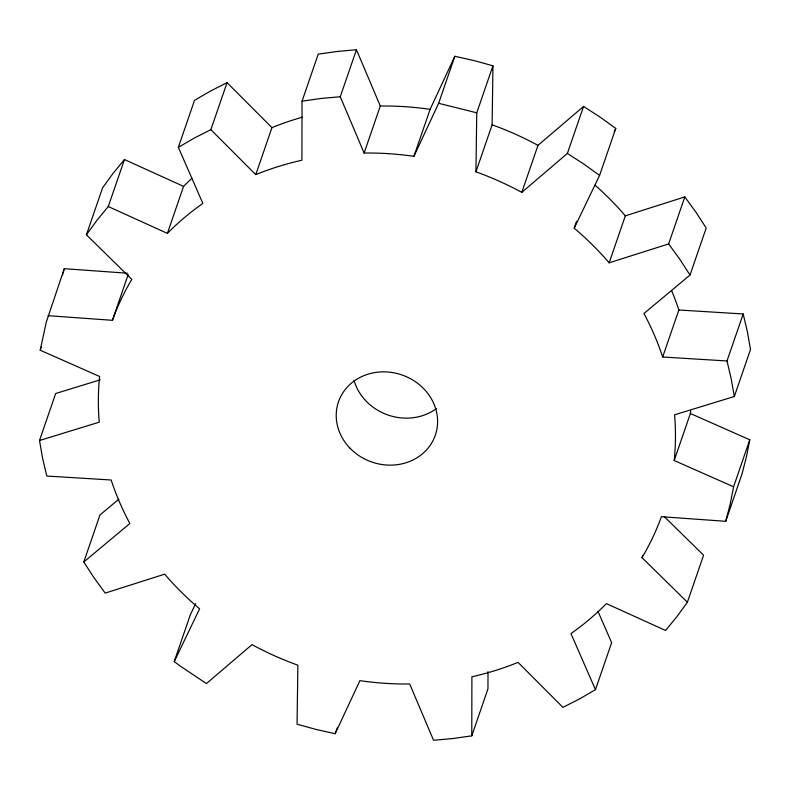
<?xml version="1.0" encoding="UTF-8"?>
<svg xmlns="http://www.w3.org/2000/svg" width="790" height="790" viewBox="0 0 790 790"><rect width="100%" height="100%" fill="white"/><g stroke="black" fill="none" stroke-linecap="round" stroke-linejoin="round"><path stroke-width="1.19" d="M195.713 603.58L190.42 614.571L174.234 661.576L180.081 665.94L206.437 683.577L252.02 644.62A291.52 262.24 19 0 0 297.879 665.17L297.05 724.193L316 729.427L335.167 733.703L359.904 680.654A291.52 262.24 19 0 0 409.694 683.972L433.552 740.26L452.769 738.541L471.778 735.846L471.897 676.773A291.52 262.24 19 0 0 518.043 662.366L562.944 707.356L579.505 698.943L595.462 689.67L570.963 633.58A291.52 262.24 19 0 0 606.424 603.619L665.545 630.469L676.921 616.644L687.399 602.217L641.994 557.641A291.52 262.24 19 0 0 661.388 516.7L725.724 521.311L730.187 504.178L733.594 486.788L674.196 460.521A291.52 262.24 19 0 0 674.561 414.829L734.315 396.501L731.185 378.677L726.998 360.971L662.662 357.001A291.52 262.24 19 0 0 643.949 313.521L690.016 275.048L706.201 228.034L695.96 212.224L684.821 196.898L668.636 243.913L609.149 262.843A291.52 262.24 19 0 0 574.202 228.192L599.58 175.429L615.765 128.424L599.966 117.029L583.563 106.423L567.378 153.428L521.795 192.385A291.52 262.24 19 0 0 475.935 171.835L492.121 124.83L492.95 65.807L474 60.573L454.833 56.297L438.648 103.302L413.911 156.351A291.52 262.24 19 0 0 364.121 153.033L380.306 106.028L356.448 49.74L337.231 51.459L318.222 54.155L302.037 101.169L301.918 160.232A291.52 262.24 19 0 0 255.772 174.649L210.861 129.659L227.056 82.644L271.957 127.634L255.772 174.649M488.003 671.609L487.963 688.831L471.778 735.846M475.935 171.835L476.755 112.822L492.95 65.807M174.234 661.576L199.613 608.813A291.52 262.24 19 0 1 164.666 574.162L105.179 593.102L94.04 577.776L83.799 561.967L129.866 523.494A291.52 262.24 19 0 1 111.153 480.004L46.807 476.034L42.62 458.328L39.5 440.504L99.254 422.176A291.52 262.24 19 0 1 99.619 376.484L40.221 350.217L46.294 322.083L64.276 268.689L127.397 273.212M690.658 410.682A291.52 262.24 19 0 1 690.381 413.516L749.779 439.783L746.372 457.173L741.909 474.306L725.724 521.311M62.479 275.078L64.276 268.689M40.221 350.217L41.406 346.78M48.091 315.694L112.427 320.306A291.52 262.24 19 0 1 131.821 279.364L86.416 234.798L102.601 187.783L113.079 173.356L124.455 159.531L183.576 186.381A291.52 262.24 19 0 1 191.861 178.333M86.416 234.798L96.894 220.361L108.27 206.546L124.455 159.531M39.5 440.504L55.685 393.499L100.202 379.842M112.427 320.306L128.217 274.446M108.27 206.546L167.391 233.386A291.52 262.24 19 0 1 202.852 203.425L178.352 147.335L194.538 100.33L210.495 91.057L227.056 82.644M167.391 233.386L183.576 186.381M83.799 561.967L99.984 514.952L118.786 499.25M364.121 153.033L340.263 96.745L356.448 49.74M413.911 156.351L430.096 109.346L454.833 56.297M335.167 733.703L337.142 727.965M521.795 192.385L537.98 145.38L583.563 106.423M574.202 228.192L576.572 221.309M609.149 262.843L625.334 215.838L684.821 196.898M662.662 357.001L678.847 309.996A291.52 262.24 19 0 0 671.648 290.671M674.196 460.521L690.381 413.516M595.462 689.67L611.648 642.665L597.931 611.253M641.994 557.641L642.784 555.35M726.998 360.971L743.193 313.966L678.847 309.996M734.315 396.501L750.5 349.496L747.38 331.672L743.193 313.966M687.399 602.217L703.584 555.202L664.291 516.63M733.594 486.788L749.779 439.783M614.176 131.723L615.765 128.424M178.352 147.335L194.31 138.062L210.861 129.659M302.037 101.169L321.046 98.464L340.263 96.745M438.648 103.302L476.755 112.822M567.378 153.428L583.78 164.034L599.58 175.429M668.636 243.913L679.775 259.229L690.016 275.048M271.957 127.634A291.52 262.24 19 0 1 302.373 117.187M380.306 106.028A291.52 262.24 19 0 1 430.096 109.346M492.121 124.83A291.52 262.24 19 0 1 537.98 145.38M595.077 185.216A291.52 262.24 19 0 1 625.334 215.838M436.366 408.608A51.222 46.077 19 0 1 354.019 380.257M349.703 447.891A51.222 46.077 19 0 0 435.339 435.181A51.222 46.077 19 0 0 375.685 372.436A51.222 46.077 19 0 0 349.703 447.891"/></g></svg>
